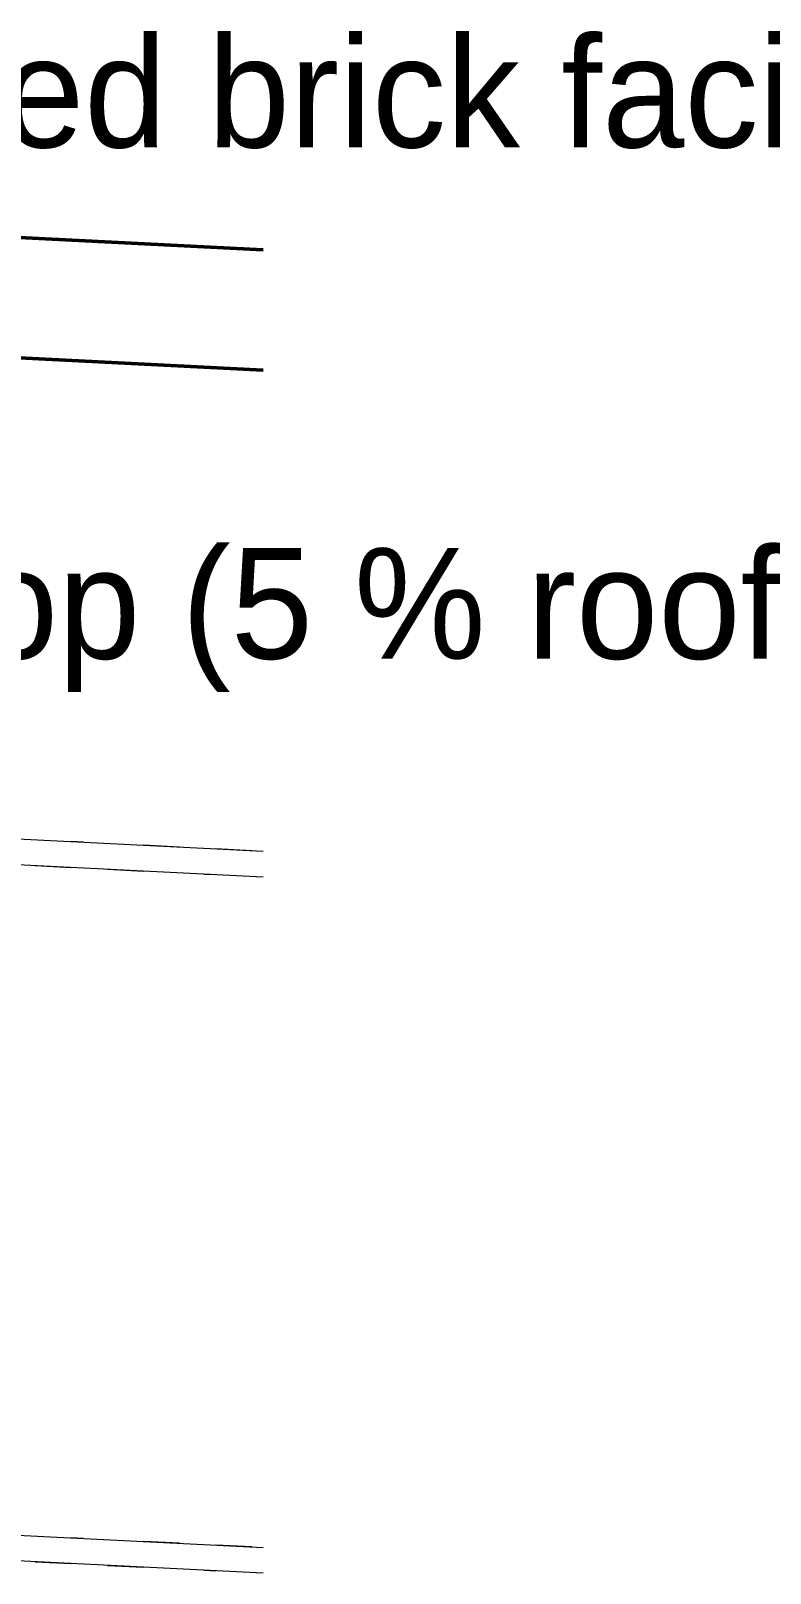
# Model space of a CAD drawing. Header units: metres. Extents: x 10 to 831, y 10 to 584.
# Drawn here: x 346.14 to 358.43, y 252 to 277.64 of the extents above; entities that cross this region are included whole.
import ezdxf

# ---------------------------------------------------------------- set-up
doc = ezdxf.new("R2010")
doc.units = ezdxf.units.M
for name, color, linetype, lineweight in [('CUT', 7, 'Continuous', 50), ('DIM', 1, 'Continuous', 13), ('TXT', 7, 'Continuous', 18), ('VIS', 8, 'Continuous', 13)]:
    doc.layers.add(name, color=color, linetype=linetype, lineweight=lineweight)

msp = doc.modelspace()

# ---------------------------------------------------------------- linework, layer by layer
at = {"layer": 'CUT'}
for p, q in [((302, 276.4), (350, 273.9999)), ((350, 271.9999), (302, 274.4))]:
    msp.add_line(p, q, dxfattribs=at)
at = {"layer": 'VIS'}
for p, q in [((350, 273.9999), (302, 276.4)), ((350, 271.9999), (302, 274.4)), ((340.8948, 274.4552), (349.6624, 274.0168)), ((344.748, 274.2628), (346.868, 274.1568)), ((345.306, 274.2348), (346.29, 274.1856)), ((345.402, 274.23), (346.3148, 274.1844)), ((345.5076, 274.2248), (346.8888, 274.1556)), ((345.7188, 274.214), (346.174, 274.1912)), ((345.7832, 274.2108), (346.2816, 274.186)), ((345.85, 274.2076), (346.4496, 274.1776)), ((346.0396, 274.198), (346.562, 274.172)), ((346.0412, 274.198), (346.6392, 274.168)), ((346.1672, 274.1916), (346.366, 274.1816)), ((346.1984, 274.19), (346.3984, 274.18)), ((346.2548, 274.1872), (346.4548, 274.1772)), ((346.2964, 274.1852), (346.4512, 274.1776)), ((346.2984, 274.1852), (346.4476, 274.1776)), ((346.3048, 274.1848), (346.468, 274.1768)), ((346.4208, 274.1788), (346.9516, 274.1524)), ((347.0616, 274.1468), (346.462, 274.1768)), ((346.4632, 274.1768), (346.6564, 274.1672)), ((346.4992, 274.1752), (346.6948, 274.1652)), ((346.5184, 274.174), (346.6628, 274.1668)), ((346.53, 274.1736), (346.6804, 274.166)), ((346.572, 274.1712), (347.1724, 274.1412)), ((346.5868, 274.1708), (346.7844, 274.1608)), ((346.5952, 274.1704), (346.7952, 274.1604)), ((346.6196, 274.1692), (346.8196, 274.1592)), ((346.6212, 274.1688), (346.8212, 274.1588)), ((346.6296, 274.1684), (347.0848, 274.1456)), ((346.6436, 274.168), (346.7912, 274.1604)), ((346.6504, 274.1676), (346.84, 274.158)), ((346.662, 274.1668), (347.2612, 274.1368)), ((346.6628, 274.1668), (346.8192, 274.1592)), ((346.674, 274.1664), (348.8716, 274.0564)), ((346.7204, 274.164), (346.92, 274.154)), ((346.7452, 274.1628), (350, 273.9999)), ((346.7808, 274.1608), (346.9624, 274.152)), ((346.7824, 274.1608), (347.648, 274.1176)), ((346.7856, 274.1608), (346.9852, 274.1508)), ((346.7884, 274.1604), (346.9312, 274.1536)), ((346.8008, 274.16), (347.3952, 274.1304)), ((346.8056, 274.1596), (347.4036, 274.13)), ((346.8096, 274.1596), (347.536, 274.1232)), ((346.8228, 274.1588), (347.0184, 274.1492)), ((346.8376, 274.158), (347.4356, 274.1284)), ((346.878, 274.156), (347.4544, 274.1272)), ((346.8948, 274.1552), (347.044, 274.148)), ((346.9244, 274.1536), (347.518, 274.124)), ((346.9572, 274.152), (347.4468, 274.1276)), ((347.018, 274.1492), (347.212, 274.1392)), ((347.0492, 274.1476), (347.6488, 274.1176)), ((347.0544, 274.1472), (347.2544, 274.1372)), ((347.06, 274.1468), (348.808, 274.0596)), ((347.0792, 274.146), (348.2604, 274.0868)), ((347.0824, 274.146), (347.2824, 274.136)), ((347.0948, 274.1452), (347.5268, 274.1236)), ((347.1324, 274.1432), (347.2832, 274.136)), ((347.2364, 274.138), (347.43, 274.1284)), ((347.2812, 274.136), (347.4768, 274.126)), ((347.3296, 274.1336), (347.8676, 274.1068)), ((347.3376, 274.1332), (348.2748, 274.0864)), ((347.3604, 274.132), (347.5596, 274.122)), ((347.3772, 274.1312), (347.5748, 274.1212)), ((347.3956, 274.1304), (347.5956, 274.1204)), ((347.3988, 274.13), (347.5988, 274.12)), ((347.4084, 274.1296), (347.9768, 274.1012)), ((347.4088, 274.1296), (347.6088, 274.1196)), ((347.4232, 274.1288), (347.6232, 274.1188)), ((347.4328, 274.1284), (347.9548, 274.1024)), ((347.444, 274.128), (347.942, 274.1028)), ((347.468, 274.1268), (348.064, 274.0968)), ((347.4912, 274.1256), (347.6404, 274.118)), ((347.5076, 274.1248), (347.6896, 274.1156)), ((347.5188, 274.124), (347.7188, 274.114)), ((347.5296, 274.1236), (347.6772, 274.116)), ((347.534, 274.1232), (347.6888, 274.1156)), ((347.5404, 274.1228), (347.9956, 274.1004)), ((347.5992, 274.12), (348.0676, 274.0968)), ((347.6056, 274.1196), (347.8012, 274.11)), ((347.6296, 274.1184), (348.626, 274.0688)), ((347.6356, 274.1184), (347.8348, 274.1084)), ((347.6452, 274.1176), (347.788, 274.1104)), ((347.6672, 274.1168), (349.0444, 274.0476)), ((347.7348, 274.1132), (347.8856, 274.1056)), ((347.8196, 274.1092), (348.0196, 274.0992)), ((347.8208, 274.1088), (348.0208, 274.0988)), ((347.8356, 274.1084), (348.366, 274.0816)), ((348.03, 274.0984), (347.8448, 274.1076)), ((347.8468, 274.1076), (349.134, 274.0432)), ((347.8536, 274.1072), (348.0536, 274.0972)), ((347.8816, 274.106), (348.4808, 274.076)), ((347.936, 274.1032), (348.0992, 274.0952)), ((347.948, 274.1024), (348.148, 274.0924)), ((347.9572, 274.102), (348.5048, 274.0748)), ((347.9592, 274.102), (348.1032, 274.0948)), ((347.9824, 274.1008), (348.1816, 274.0908)), ((348.01, 274.0996), (348.2032, 274.09)), ((348.0308, 274.0984), (348.6076, 274.0696)), ((348.0336, 274.0984), (348.6312, 274.0684)), ((348.0348, 274.0984), (349.2356, 274.0384)), ((348.0604, 274.0968), (349.446, 274.0276)), ((348.2604, 274.0868), (348.0608, 274.0968)), ((348.0636, 274.0968), (348.2592, 274.0872)), ((348.0876, 274.0956), (348.2368, 274.088)), ((348.182, 274.0908), (348.764, 274.0616)), ((348.1956, 274.0904), (348.3956, 274.0804)), ((348.2088, 274.0896), (350, 274)), ((348.2604, 274.0868), (348.4604, 274.0768)), ((348.2628, 274.0868), (348.9892, 274.0504)), ((348.3176, 274.084), (348.5172, 274.074)), ((348.3276, 274.0836), (349.7248, 274.0136)), ((348.3376, 274.0832), (348.488, 274.0756)), ((348.4004, 274.08), (348.6, 274.07)), ((348.4156, 274.0792), (348.5632, 274.072)), ((348.4328, 274.0784), (349.0304, 274.0484)), ((348.4512, 274.0776), (348.9064, 274.0548)), ((348.4624, 274.0768), (348.9264, 274.0536)), ((348.5024, 274.0748), (348.9308, 274.0536)), ((348.5072, 274.0748), (349.1004, 274.0448)), ((348.5132, 274.0744), (349.3784, 274.0312)), ((348.5352, 274.0732), (348.6792, 274.066)), ((348.5356, 274.0732), (349.0036, 274.05)), ((348.5448, 274.0728), (348.7344, 274.0632)), ((348.554, 274.0724), (348.7528, 274.0624)), ((348.5632, 274.072), (348.7608, 274.062)), ((348.5884, 274.0704), (348.7516, 274.0624)), ((348.598, 274.07), (348.78, 274.0612)), ((348.5988, 274.07), (348.7988, 274.06)), ((348.6208, 274.0688), (348.8208, 274.0588)), ((348.6228, 274.0688), (348.8228, 274.0588)), ((348.648, 274.0676), (348.848, 274.0576)), ((348.6532, 274.0672), (348.8528, 274.0572)), ((348.6648, 274.0668), (350, 273.9999)), ((348.684, 274.0656), (348.8332, 274.0584)), ((348.748, 274.0624), (348.948, 274.0524)), ((348.78, 274.0608), (348.976, 274.0512)), ((348.7832, 274.0608), (348.9768, 274.0512)), ((348.8256, 274.0588), (349.348, 274.0328)), ((348.8456, 274.0576), (349.0412, 274.048)), ((348.9732, 274.0512), (349.5736, 274.0212)), ((349.0192, 274.0492), (349.2192, 274.0392)), ((349.0568, 274.0472), (349.6524, 274.0172)), ((349.0804, 274.046), (349.28, 274.036)), ((349.1116, 274.0444), (349.2556, 274.0372)), ((349.1792, 274.0412), (349.3784, 274.0312)), ((349.1792, 274.0412), (349.7736, 274.0112)), ((349.184, 274.0408), (349.7604, 274.012)), ((349.2412, 274.038), (349.392, 274.0304)), ((349.2504, 274.0376), (349.7808, 274.0108)), ((349.4592, 274.0272), (349.2596, 274.0372)), ((349.2808, 274.036), (349.4296, 274.0284)), ((349.3016, 274.0348), (349.4492, 274.0276)), ((349.3252, 274.0336), (349.5068, 274.0248)), ((349.3464, 274.0328), (349.9284, 274.0036)), ((349.3536, 274.0324), (349.5512, 274.0224)), ((349.3592, 274.032), (349.502, 274.0248)), ((349.3616, 274.032), (349.8172, 274.0092)), ((349.3956, 274.0304), (349.5956, 274.0204)), ((349.4228, 274.0288), (349.6228, 274.0188)), ((349.4364, 274.028), (349.9348, 274.0032)), ((349.4524, 274.0272), (349.6524, 274.0172)), ((349.4592, 274.0272), (349.6592, 274.0172)), ((349.4804, 274.026), (350, 274)), ((349.5156, 274.0244), (349.7152, 274.0144)), ((349.548, 274.0228), (349.748, 274.0124)), ((349.5568, 274.022), (349.75, 274.0124)), ((349.5632, 274.022), (349.7588, 274.012)), ((349.5672, 274.0216), (349.7304, 274.0136)), ((349.5872, 274.0208), (350, 274)), ((349.5968, 274.02), (350, 274.0001)), ((349.6276, 274.0188), (349.8272, 274.0088)), ((349.628, 274.0184), (349.8236, 274.0088)), ((349.6284, 274.0184), (350, 274)), ((349.6816, 274.016), (349.8712, 274.0064)), ((349.7, 274.0148), (349.8548, 274.0072)), ((349.716, 274.0144), (350, 274.0002)), ((349.7472, 274.0128), (350, 274.0001)), ((349.7788, 274.0112), (350, 274.0001)), ((349.784, 274.0108), (349.94, 274.0028)), ((349.7988, 274.01), (350, 273.9999)), ((349.8204, 274.0088), (350, 273.9998)), ((349.8436, 274.008), (349.9944, 274.0004)), ((349.8472, 274.0076), (350, 274)), ((349.8772, 274.006), (350, 274.0001)), ((349.9756, 274.0012), (350, 274)), ((350, 272), (332.1492, 272.8924)), ((349.4676, 272.0268), (341.8692, 272.4064)), ((346.752, 272.1624), (345.1936, 272.2404)), ((346.9988, 272.15), (345.3028, 272.2348)), ((346.2968, 272.1852), (345.3104, 272.2344)), ((345.4648, 272.2268), (346.446, 272.1776)), ((346.3064, 272.1848), (345.7112, 272.2144)), ((346.8412, 272.158), (345.7672, 272.2116)), ((346.1672, 272.1916), (345.968, 272.2016)), ((346.2548, 272.1872), (346.0552, 272.1972)), ((346.3048, 272.1848), (346.1416, 272.1928)), ((346.2984, 272.1852), (346.1492, 272.1924)), ((346.8328, 272.1584), (346.2348, 272.1884)), ((346.44, 272.178), (346.2404, 272.188)), ((346.7744, 272.1612), (346.244, 272.1876)), ((346.4632, 272.1768), (346.2696, 272.1864)), ((346.4872, 272.1756), (346.3116, 272.1844)), ((346.9724, 272.1512), (346.372, 272.1816)), ((346.5952, 272.1704), (346.3952, 272.1804)), ((347.0168, 272.1492), (346.4168, 272.1792)), ((346.6212, 272.1688), (346.4212, 272.1788)), ((346.6236, 272.1688), (346.4236, 272.1788)), ((347.06, 272.1468), (346.4608, 272.1768)), ((347.0616, 272.1468), (346.462, 272.1768)), ((346.6628, 272.1668), (346.5068, 272.1748)), ((346.7856, 272.1608), (346.586, 272.1708)), ((346.7808, 272.1608), (346.5992, 272.17)), ((347.2044, 272.1396), (346.606, 272.1696)), ((347.096, 272.1452), (346.61, 272.1696)), ((346.8228, 272.1588), (346.6268, 272.1688)), ((346.7884, 272.1604), (346.6456, 272.1676)), ((347.088, 272.1456), (346.648, 272.1676)), ((346.662, 272.1668), (347.2612, 272.1368)), ((347.2624, 272.1368), (346.686, 272.1656)), ((347.32, 272.134), (346.7268, 272.1636)), ((346.8948, 272.1552), (346.7456, 272.1628)), ((346.9572, 272.152), (346.794, 272.1604)), ((347.018, 272.1492), (346.824, 272.1588)), ((347.4488, 272.1276), (346.8496, 272.1576)), ((347.0544, 272.1472), (346.8544, 272.1572)), ((348.6716, 272.0664), (346.8736, 272.1564)), ((347.7544, 272.1124), (346.9108, 272.1544)), ((347.4748, 272.1264), (346.9556, 272.1524)), ((347.19, 272.1404), (347.0144, 272.1492)), ((347.2364, 272.138), (347.0432, 272.148)), ((347.898, 272.1052), (347.0472, 272.1476)), ((347.6112, 272.1196), (347.0544, 272.1472)), ((347.1472, 272.1428), (348.1288, 272.0936)), ((347.6884, 272.1156), (347.1504, 272.1424)), ((347.3604, 272.132), (347.1616, 272.142)), ((347.3956, 272.1304), (347.1952, 272.1404)), ((347.41, 272.1296), (347.232, 272.1384)), ((348.046, 272.0976), (347.244, 272.138)), ((347.468, 272.1264), (347.2696, 272.1364)), ((347.8752, 272.1064), (347.276, 272.1364)), ((347.4976, 272.1252), (347.2988, 272.1352)), ((347.5076, 272.1248), (347.326, 272.1336)), ((347.4912, 272.1256), (347.3424, 272.1328)), ((347.6056, 272.1196), (347.41, 272.1296)), ((348.4268, 272.0788), (347.4304, 272.1284)), ((347.6356, 272.1184), (347.4364, 272.128)), ((347.9112, 272.1044), (347.4432, 272.128)), ((348.4544, 272.0772), (347.4704, 272.1264)), ((347.6452, 272.1176), (347.5024, 272.1248)), ((348.0872, 272.0956), (347.5248, 272.1236)), ((348.612, 272.0696), (347.6124, 272.1192)), ((347.8208, 272.1088), (347.6208, 272.1188)), ((347.8536, 272.1072), (347.654, 272.1172)), ((348.1892, 272.0904), (347.6588, 272.1172)), ((347.8596, 272.1072), (347.6596, 272.1172)), ((348.95, 272.0524), (347.6628, 272.1168)), ((347.8928, 272.1052), (347.7172, 272.114)), ((347.8852, 272.1056), (347.7436, 272.1128)), ((347.936, 272.1032), (347.7728, 272.1112)), ((348.3224, 272.084), (347.7748, 272.1112)), ((347.9824, 272.1008), (347.7828, 272.1108)), ((348.01, 272.0996), (347.8168, 272.1092)), ((348.4152, 272.0792), (347.8388, 272.108)), ((349.5292, 272.0236), (347.8504, 272.1076)), ((348.0676, 272.0968), (347.906, 272.1048)), ((348.0876, 272.0956), (347.9388, 272.1032)), ((348.122, 272.094), (347.944, 272.1028)), ((348.182, 272.0908), (347.988, 272.1004)), ((348.1956, 272.0904), (347.9956, 272.1004)), ((348.2088, 272.0896), (348.0088, 272.0996)), ((348.6132, 272.0692), (348.0132, 272.0992)), ((348.6164, 272.0692), (348.0164, 272.0992)), ((348.2604, 272.0868), (348.0608, 272.0968)), ((348.848, 272.0576), (348.1144, 272.0944)), ((349.5252, 272.0236), (348.128, 272.0936)), ((348.4004, 272.08), (348.2012, 272.09)), ((348.9892, 272.0504), (348.222, 272.0888)), ((348.2604, 272.0868), (348.4604, 272.0768)), ((348.9028, 272.0548), (348.3092, 272.0844)), ((350, 272), (348.3104, 272.0844)), ((348.9516, 272.0524), (348.3552, 272.0824)), ((348.788, 272.0608), (348.3596, 272.082)), ((348.8476, 272.0576), (348.3796, 272.0812)), ((348.598, 272.07), (348.4164, 272.0792)), ((348.5956, 272.0704), (348.42, 272.0792)), ((348.6208, 272.0688), (348.4208, 272.0788)), ((348.6228, 272.0688), (348.4232, 272.0788)), ((348.5884, 272.0704), (348.4252, 272.0788)), ((348.648, 272.0676), (348.4484, 272.0776)), ((348.6532, 272.0672), (348.4532, 272.0772)), ((349.8488, 272.0076), (348.4676, 272.0768)), ((349.0852, 272.0456), (348.49, 272.0756)), ((348.684, 272.0656), (348.5352, 272.0732)), ((348.7248, 272.0636), (348.5392, 272.0732)), ((348.5492, 272.0724), (349.5308, 272.0236)), ((348.78, 272.0608), (348.5844, 272.0708)), ((348.7832, 272.0608), (348.59, 272.0704)), ((349.2244, 272.0388), (348.6264, 272.0688)), ((348.8312, 272.0584), (348.632, 272.0684)), ((348.834, 272.0584), (348.656, 272.0672)), ((349.2056, 272.0396), (348.6864, 272.0656)), ((349.7736, 272.0112), (348.7732, 272.0612)), ((349.0088, 272.0496), (348.8088, 272.0596)), ((349.454, 272.0272), (348.858, 272.0572)), ((349.0584, 272.0472), (348.8588, 272.0572)), ((349.3636, 272.032), (348.8776, 272.056)), ((349.1792, 272.0412), (348.9796, 272.0512)), ((349.2504, 272.0376), (349.0736, 272.0464)), ((349.2984, 272.0352), (349.1228, 272.044)), ((349.2808, 272.036), (349.1316, 272.0436)), ((349.3252, 272.0336), (349.1432, 272.0428)), ((349.7344, 272.0132), (349.1524, 272.0424)), ((349.3956, 272.0304), (349.1956, 272.0404)), ((349.3592, 272.032), (349.2164, 272.0392)), ((349.4228, 272.0288), (349.2228, 272.0388)), ((349.4524, 272.0272), (349.2528, 272.0372)), ((349.4592, 272.0272), (349.2596, 272.0372)), ((350, 271.9999), (349.3012, 272.0348)), ((349.5568, 272.022), (349.3636, 272.032)), ((349.5632, 272.022), (349.3676, 272.0316)), ((349.546, 272.0228), (349.368, 272.0316)), ((349.568, 272.0216), (349.376, 272.0312)), ((349.9956, 272.0004), (349.3976, 272.03)), ((349.962, 272.002), (349.3996, 272.03)), ((349.5672, 272.0216), (349.404, 272.0296)), ((350, 271.9999), (349.4292, 272.0284)), ((349.4592, 272.0272), (349.6592, 272.0172)), ((350, 272), (349.5484, 272.0224)), ((350, 272), (349.6088, 272.0196)), ((350, 272.0001), (349.61, 272.0196)), ((350, 272), (349.6164, 272.0192)), ((349.8204, 272.0088), (349.6204, 272.0188)), ((349.784, 272.0108), (349.628, 272.0188)), ((349.8472, 272.0076), (349.6476, 272.0176)), ((350, 272), (349.6528, 272.0172)), ((350, 272), (349.6732, 272.0164)), ((349.8772, 272.006), (349.728, 272.0136)), ((350, 272), (349.7772, 272.0112)), ((350, 272), (349.81, 272.0096)), ((350, 271.9999), (349.822, 272.0088)), ((350, 272.0001), (349.8256, 272.0088)), ((350, 272.0001), (349.8256, 272.0088)), ((350, 272.0001), (349.8276, 272.0088)), ((350, 272), (349.8316, 272.0084)), ((350, 272.0001), (349.8744, 272.0064)), ((350, 272.0001), (349.8916, 272.0056)), ((349.9512, 272.0024), (350, 272)), ((350, 271.9999), (349.9652, 272.0016)), ((350, 272.0002), (349.9956, 272.0004)), ((307.7432, 266.1128), (350, 264)), ((350, 263.572), (307.5428, 265.6948)), ((347.0092, 264.1496), (346.8092, 264.1596)), ((348.612, 264.0692), (348.0112, 264.0996)), ((349.814, 264.0092), (349.2132, 264.0392)), ((346.208, 263.7616), (346.8088, 263.7316)), ((347.41, 263.7016), (348.0112, 263.6716)), ((349.0128, 263.6212), (349.2132, 263.6112)), ((307.7432, 254.5408), (350, 252.428)), ((350, 252), (307.5428, 254.1228)), ((347.0092, 252.5776), (346.8092, 252.5876)), ((348.612, 252.4976), (348.0112, 252.5276)), ((349.814, 252.4372), (349.2132, 252.4672)), ((346.208, 252.1896), (346.8088, 252.1596)), ((347.41, 252.1296), (348.0112, 252.0996)), ((349.0128, 252.0492), (349.2132, 252.0392))]:
    msp.add_line(p, q, dxfattribs=at)

# ---------------------------------------------------------------- texts
at = {"layer": 'DIM'}
msp.add_text('+3.510 ring girder top (5 % roof plane)', height=1.84, dxfattribs=at).set_placement((324.5, 267.2))
at = {"layer": 'TXT'}
msp.add_text('kufic glazed brick facing', height=1.84, dxfattribs=at).set_placement((335.4, 275.7))

doc.saveas('drawing.dxf')
